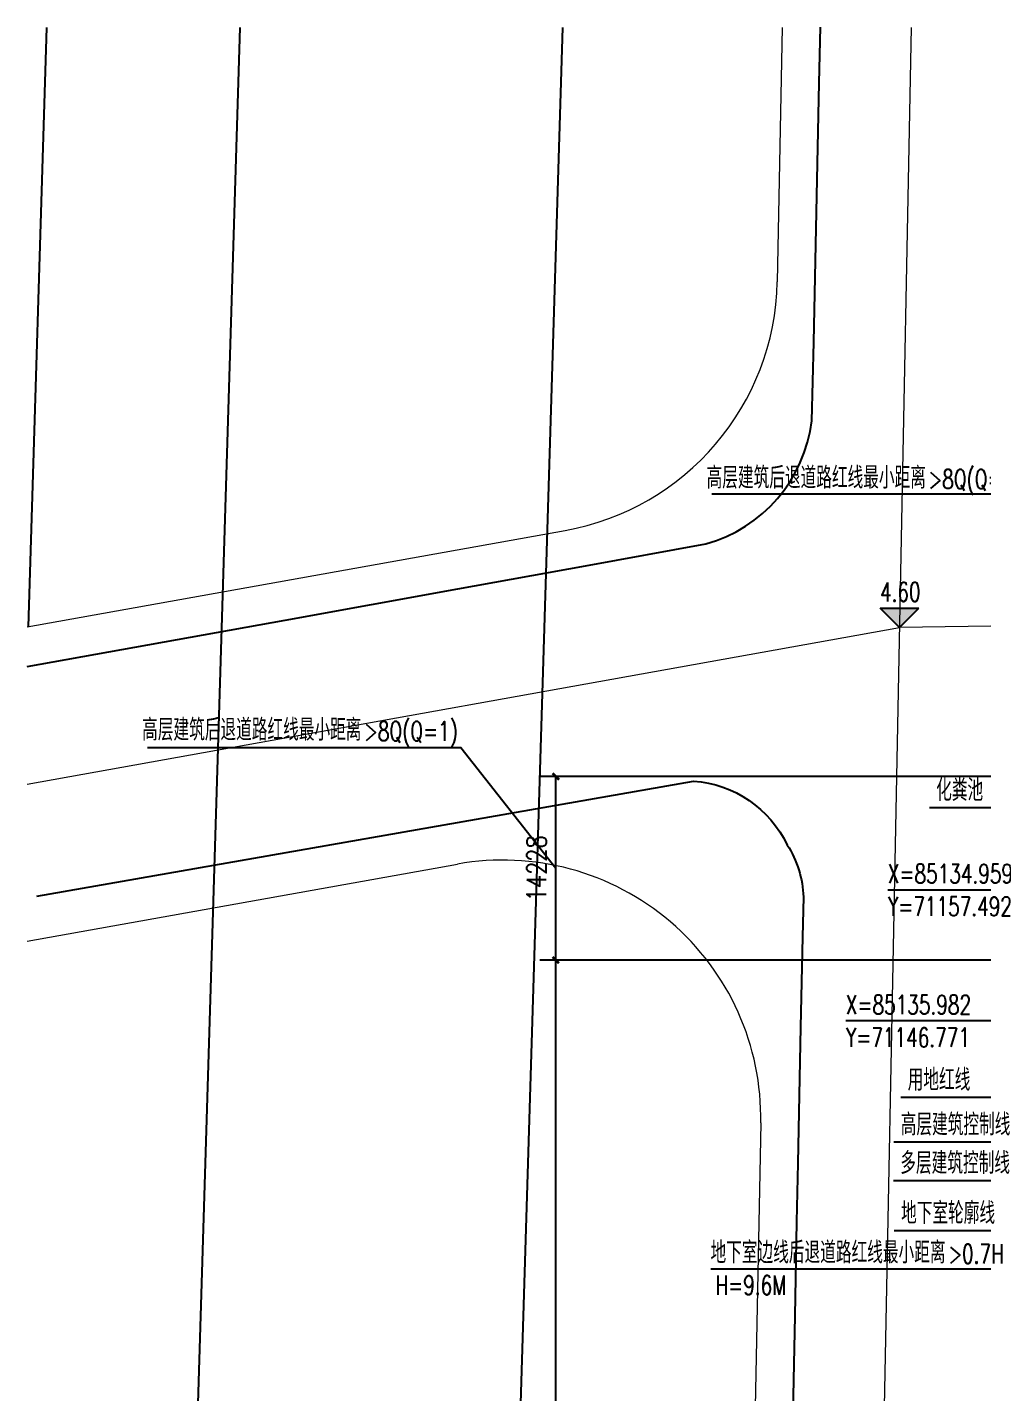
# Model space of a CAD drawing. Header units: metres. Extents: x 71066629 to 71645179, y 84793221 to 85208804.
# Drawn here: x 71066629 to 71140817, y 85102822 to 85208804 of the extents above; entities that cross this region are included whole.
import ezdxf

# ---------------------------------------------------------------- set-up
doc = ezdxf.new("R2010")
doc.units = ezdxf.units.M
doc.header["$LTSCALE"] = 1000
for name, pattern in [('ACAD_ISO04W100', [30, 24, -3, 0, -3]), ('DASH', [0.35, 0.25, -0.1]), ('DASHED', [19.05, 12.7, -6.35])]:
    doc.linetypes.add(name, pattern=pattern)
for name, color, linetype in [('A_N_DIM_LEAD', 3, 'Continuous'), ('A_N_PUB_TEXT', 7, 'Continuous'), ('DIM_COOR', 3, 'Continuous'), ('DIM_SYMB', 3, 'Continuous'), ('G-ANNO-DIMS', 3, 'Continuous'), ('G-ANNO-LEVL', 3, 'Continuous'), ('G-SDWK', 157, 'Continuous'), ('G-SITE-BLUE', 5, 'Continuous'), ('G-SITE-GREN', 72, 'Continuous'), ('G_N_GUIDES', 3, 'DASH'), ('PUB_TEXT', 7, 'Continuous')]:
    doc.layers.add(name, color=color, linetype=linetype)
doc.layers.add('G-ROAD-CNTR', color=24, linetype='DASHED', lineweight=13)
doc.layers.add('G-ROAD-市政', color=1, linetype='Continuous', lineweight=13)
doc.styles.add('_TCH_DIM', font='SIMPLEX', dxfattribs={"bigfont": 'GBCBIG'})
doc.styles.add('dim_font', font='SIMPLEX.shx', dxfattribs={"width": 0.8})
doc.dimstyles.new('DIMN500', dxfattribs={"dimscale": 5, "dimtxt": 300, "dimasz": 100, "dimexe": 250, "dimexo": 300, "dimgap": 150, "dimtad": 1, "dimdec": 0, "dimzin": 0, "dimdsep": 46, "dimtxsty": 'dim_font', "dimblk": 'ARCHTICK', "dimcen": 0.09, "dimclrt": 7, "dimazin": 2, "dimtfac": 1, "dimtdec": 0, "dimtix": 1, "dimtmove": 2, "dimatfit": 3, "dimldrblk": 'ARCHTICK', "dimtolj": 1, "dimtzin": 0, "dimarcsym": 0})

# ---------------------------------------------------------------- blocks, each defined once
blk = doc.blocks.new('A$C237376EB')
at = {"layer": 'G-ROAD-CNTR', "linetype": 'ACAD_ISO04W100'}
for p, q in [((557.88, 796.65), (549.86, 385.85)), ((904.59, 755.84), (556.97, 750.09)), ((489.32, 737.95), (556.97, 750.09))]:
    blk.add_line(p, q, dxfattribs=at)
at = {"layer": 'G-ROAD-市政', "linetype": 'Continuous'}
for p, q in [((547.88, 796.65), (547.49, 776.92)), ((489.32, 750.15), (531.03, 757.63)), ((489.32, 725.76), (522.69, 731.75)), ((546.22, 711.67), (542.68, 530.48))]:
    blk.add_line(p, q, dxfattribs=at)
for centre, start, end in [((527.5, 777.31), 280.1678, 358.8811), ((526.22, 712.06), 358.8811, 100.1678)]:
    blk.add_arc(centre, 20, start, end, dxfattribs=at)
at = {"layer": 'G-SITE-BLUE', "linetype": 'Continuous'}
for p, q in [((505.81, 796.65), (500.79, 632.01)), ((530.83, 796.65), (525.8, 631.97))]:
    blk.add_line(p, q, dxfattribs=at)
at = {"layer": 'G-SITE-GREN', "color": 3, "linetype": 'Continuous'}
blk.add_line((490.81, 796.65), (489.39, 750.16), dxfattribs=at)
blk = doc.blocks.new('_ARCHTICK')
at = {"color": 0, "linetype": 'ByBlock', "const_width": 0.4}
blk.add_lwpolyline([(-0.5, -0.5), (0.5, 0.5)], dxfattribs=at)
blk = doc.blocks.new('*D128')
at = {"layer": 'Defpoints', "color": 0, "transparency": 16777216}
for p in [(71107625, 85136459), (71160763, 85136459), (71160763, 85025245)]:
    blk.add_point(p, dxfattribs=at)
at = {"layer": 'G-ANNO-DIMS', "color": 0, "lineweight": -2, "transparency": 16777216}
for p, q in [((71159263, 85136459), (71106375, 85136459)), ((71107625, 85025245), (71107625, 85136459)), ((71159263, 85025245), (71106375, 85025245))]:
    blk.add_line(p, q, dxfattribs=at)
at = {"layer": 'G-ANNO-DIMS', "color": 0, "lineweight": -2, "transparency": 16777216, "xscale": 500, "yscale": 500, "zscale": 500}
for p, rotation in [((71107625, 85136459), 90), ((71107625, 85025245), 270)]:
    blk.add_blockref('_ARCHTICK', p, dxfattribs=dict(at, rotation=rotation))
at = {"layer": 'G-ANNO-DIMS', "color": 7, "transparency": 16777216, "insert": (71106125, 85080852), "char_height": 1500, "attachment_point": 5, "rotation": 90, "style": 'dim_font'}
blk.add_mtext('\\A1;111.21', dxfattribs=at)
blk = doc.blocks.new('*D129')
at = {"layer": 'Defpoints', "color": 0, "transparency": 16777216}
for p in [(71107625, 85150687), (71160763, 85150687), (71160763, 85136459)]:
    blk.add_point(p, dxfattribs=at)
at = {"layer": 'G-ANNO-DIMS', "color": 0, "lineweight": -2, "transparency": 16777216}
for p, q in [((71159263, 85150687), (71106375, 85150687)), ((71107625, 85136459), (71107625, 85150687)), ((71159263, 85136459), (71106375, 85136459))]:
    blk.add_line(p, q, dxfattribs=at)
at = {"layer": 'G-ANNO-DIMS', "color": 0, "lineweight": -2, "transparency": 16777216, "xscale": 500, "yscale": 500, "zscale": 500}
for p, rotation in [((71107625, 85150687), 90), ((71107625, 85136459), 270)]:
    blk.add_blockref('_ARCHTICK', p, dxfattribs=dict(at, rotation=rotation))
at = {"layer": 'G-ANNO-DIMS', "color": 7, "transparency": 16777216, "insert": (71106125, 85143573), "char_height": 1500, "attachment_point": 5, "rotation": 90, "style": 'dim_font'}
blk.add_mtext('\\A1;14228', dxfattribs=at)

msp = doc.modelspace()

# ---------------------------------------------------------------- hatches: boundary and pattern name
at = {"layer": 'G-ANNO-LEVL'}
msp.add_hatch(color=256, dxfattribs=at).paths.add_polyline_path([(71134281.211, 85162238.587), (71132781.211, 85163738.587), (71135781.211, 85163738.587)])

# ---------------------------------------------------------------- linework, layer by layer
at = {"layer": 'A_N_DIM_LEAD'}
for p, q in [((71147197.86, 85148268.446), (71136605.908, 85148268.446)), ((71138168.361, 85125794.616), (71134397.227, 85125794.616)), ((71146118.104, 85125794.616), (71138168.361, 85125794.616)), ((71137701.247, 85122323.701), (71133858.614, 85122323.701)), ((71153959.907, 85122323.701), (71137701.247, 85122323.701)), ((71138919.658, 85119340.088), (71133823.895, 85119340.088)), ((71150870.361, 85119340.088), (71138919.658, 85119340.088)), ((71138497.342, 85115461.257), (71133885.232, 85115461.257)), ((71153958.412, 85115440.026), (71138497.342, 85115461.257))]:
    msp.add_line(p, q, dxfattribs=at)
at = {"layer": 'DIM_COOR', "color": 3}
for p, q in [((71144654.525, 85141889.837), (71133379.525, 85141889.837)), ((71141451.032, 85131729.624), (71130121.032, 85131729.624))]:
    msp.add_line(p, q, dxfattribs=at)
at = {"layer": 'DIM_SYMB'}
for points in [[(71119730.1, 85172609.495), (71144040.302, 85172609.495), (71151381.155, 85168309.622)], [(71075945.078, 85152938.336), (71100255.281, 85152938.336), (71107625.003, 85143573.406)], [(71119655.899, 85112509.819), (71144070.538, 85112509.819), (71148446.331, 85109265.263)]]:
    msp.add_lwpolyline(points, dxfattribs=at)
at = {"layer": 'G-ANNO-LEVL'}
for p, q in [((71134281.211, 85162238.587), (71132781.211, 85163738.587)), ((71132781.211, 85163738.587), (71135781.211, 85163738.587)), ((71134281.211, 85162238.587), (71135781.211, 85163738.587))]:
    msp.add_line(p, q, dxfattribs=at)
at = {"layer": 'G-SDWK'}
for points in [[(71066628.903, 85159216.65), (71086618.36, 85162830.408), (71100026.28, 85165254.335), (71109924.957, 85167043.85), (71119274, 85168734, 0.303869986), (71127481.814, 85178287.594), (71127641.866, 85184384.586), (71127868.216, 85195735.828), (71128056.597, 85204507.96), (71128147.072, 85208804.064)], [(71067359, 85141400), (71118313, 85150330, -0.2718935042), (71125575, 85145377.5, -0.1348022809), (71126836.261, 85141338.459), (71126769.525, 85138255.284), (71126617.791, 85131245.235), (71126389.546, 85120700.401), (71126299.179, 85116149.445), (71126159.048, 85108849.73), (71126039.706, 85102632.948), (71125928.785, 85096820.621), (71125795.895, 85089888.779), (71125666.298, 85083128.709), (71125519.2, 85075077.094), (71125323.91, 85063757.376), (71125211.433, 85057252.706), (71125061.175, 85048563.145), (71124942.207, 85041683.101), (71124756.708, 85033121.291), (71124558.396, 85024182.57), (71124209.949, 85008493.596), (71123831.362, 84985369.968)]]:
    msp.add_lwpolyline(points, format="xyb", dxfattribs=at)

# ---------------------------------------------------------------- block references
at = {"layer": 'G_N_GUIDES', "xscale": 1000, "yscale": 1000, "zscale": 1000}
msp.add_blockref('A$C237376EB', (70577308.677, 84412150.795), dxfattribs=at)

# ---------------------------------------------------------------- texts
at = {"layer": 'A_N_PUB_TEXT', "style": '_TCH_DIM', "width": 0.705882}
msp.add_text('4.60', height=1487.5, dxfattribs=at).set_placement((71132771.211, 85164263.587))
at = {"layer": 'A_N_PUB_TEXT', "style": '_TCH_DIM'}
for s, p in [('化粪池', (71137130.908, 85148793.446)), ('用地红线', (71134922.227, 85126319.616)), ('高层建筑控制线', (71134383.614, 85122848.701)), ('多层建筑控制线', (71134348.895, 85119865.088)), ('地下室轮廓线', (71134410.232, 85115986.257))]:
    msp.add_text(s, height=1687.9433, dxfattribs=at).set_placement(p)
at = {"layer": 'DIM_SYMB', "color": 7, "style": '_TCH_DIM'}
for s, p in [('高层建筑后退道路红线最小距离', (71119320.08, 85173023.78)), ('高层建筑后退道路红线最小距离', (71075535.059, 85153470.534)), ('地下室边线后退道路红线最小距离', (71119627.084, 85112924.103))]:
    msp.add_text(s, height=1687.94326, dxfattribs=at).set_placement(p)
at = {"layer": 'DIM_SYMB', "color": 7, "style": '_TCH_DIM', "width": 0.705882}
for s, p in [('>8Q(Q=1)', (71136522.208, 85173023.78)), ('>8Q(Q=1)', (71092737.187, 85153470.534)), ('>0.7H', (71138057.936, 85112924.103)), ('H=9.6M', (71120005.386, 85110493.782))]:
    msp.add_text(s, height=1487.5, dxfattribs=at).set_placement(p)
at = {"layer": 'PUB_TEXT', "color": 3, "style": '_TCH_DIM', "width": 0.705882}
for s, p in [('X=85134.959', (71133379.525, 85142414.837)), ('Y=71157.492', (71133379.525, 85139877.337)), ('X=85135.982', (71130121.032, 85132254.624)), ('Y=71146.771', (71130121.032, 85129717.124))]:
    msp.add_text(s, height=1487.5, dxfattribs=at).set_placement(p)

# ---------------------------------------------------------------- dimensions: what is measured, and where the dimension line sits
at = {"layer": 'G-ANNO-DIMS'}
dim = msp.add_aligned_dim(p1=(71160762.795, 85136459.326), p2=(71160762.795, 85150687.486), distance=53137.792, dimstyle='DIMN500', dxfattribs=at)
dim.commit()
dim.dimension.update_dxf_attribs({"geometry": '*D129', "text_midpoint": (71106125.003, 85143573.406)})
dim = msp.add_aligned_dim(p1=(71160762.795, 85025244.682), p2=(71160762.795, 85136459.326), distance=53137.792, text='111.21', dimstyle='DIMN500', dxfattribs=at)
dim.commit()
dim.dimension.update_dxf_attribs({"geometry": '*D128', "text_midpoint": (71106125.003, 85080852.004)})

doc.saveas('drawing.dxf')
